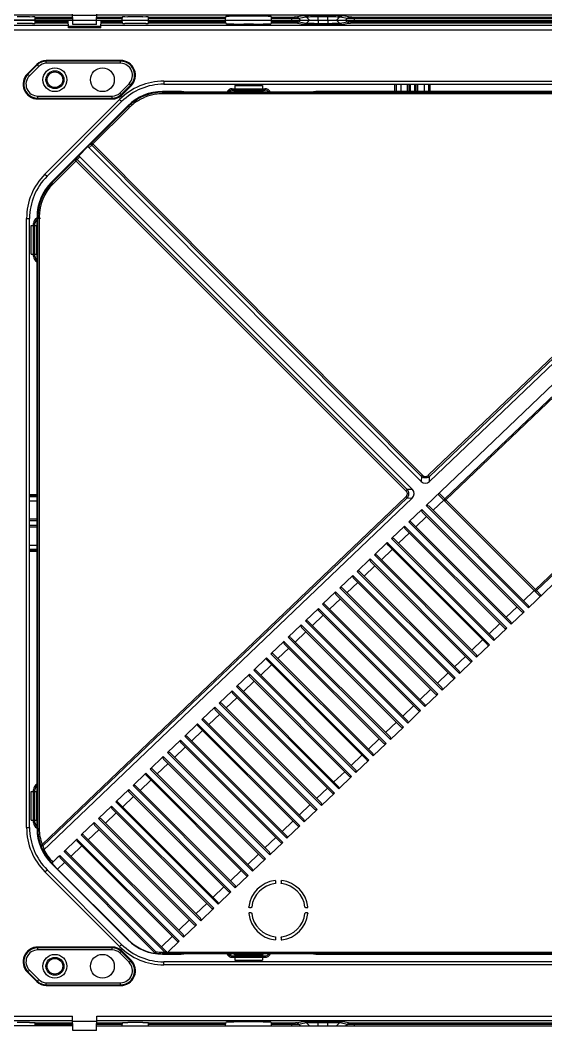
# Model space of a CAD drawing. Header units: millimetres. Extents: x 7531 to 19147, y 2539 to 6525.
# Drawn here: x 15641.8 to 15818.2, y 4763 to 5100.5 of the extents above; entities that cross this region are included whole.
import ezdxf

# ---------------------------------------------------------------- set-up
doc = ezdxf.new("R2010")
doc.units = ezdxf.units.MM
doc.layers.add('02___PRT_ALL_AXES', color=7, linetype='Continuous')

# ---------------------------------------------------------------- blocks, each defined once
blk = doc.blocks.new('DASFASFASEFWE')
at = {"color": 7, "linetype": 'Continuous'}
for p, q in [((-76.28, 3535.07), (-76.28, 3533.19)), ((-76.28, 3535.07), (-67.01, 3535.07)), ((-67.01, 3535.07), (-67.01, 3533.19)), ((-100.52, 3533.07), (-100.52, 3532.31)), ((-95.06, 3533.07), (-100.52, 3533.07)), ((-100.52, 3532.81), (122.71, 3532.81)), ((122.71, 3532.31), (-100.52, 3532.31)), ((-94.21, 3533.01), (-94.26, 3533.03)), ((-93.41, 3532.97), (-77.56, 3532.97)), ((-76.28, 3533.19), (-76.57, 3533.02)), ((-76.28, 3533.19), (-67.01, 3533.19)), ((-67.01, 3533.19), (-66.73, 3533.02)), ((-65.73, 3532.97), (-49.88, 3532.97)), ((-49.06, 3533.01), (-49.06, 3533.03)), ((164.94, 3533.07), (-48.24, 3533.07)), ((122.71, 3532.31), (-11.33, 3404.27)), ((125.91, 3532.88), (-10.95, 3402.14)), ((123.3, 3532.11), (-10.95, 3403.87)), ((-112.19, 3528.24), (-137.81, 3502.61)), ((-124.25, 3515.81), (-112, 3528.05)), ((-123.9, 3515.45), (-111.65, 3527.7)), ((-111.65, 3527.7), (-112.19, 3528.24)), ((129.9, 3529.77), (-12.06, 3394.16)), ((-5.74, 3396.34), (131.83, 3527.76)), ((-5.43, 3396.02), (132.13, 3527.43)), ((-128.66, 3511.47), (-125.56, 3514.57)), ((-124.46, 3515.6), (-125.56, 3514.57)), ((-13.71, 3402.18), (-125.56, 3514.57)), ((-125.2, 3514.21), (-124.29, 3515.06)), ((-13.66, 3403.9), (-124.29, 3515.06)), ((-13.27, 3404.29), (-124.25, 3515.81)), ((-137.63, 3502.43), (-129.9, 3510.16)), ((-129.9, 3510.16), (-18.82, 3399.08)), ((-128.66, 3511.47), (-129.7, 3510.36)), ((-128.3, 3511.11), (-129.16, 3510.2)), ((-129.16, 3510.2), (-18.43, 3399.47)), ((-128.66, 3511.47), (-16.66, 3399.47)), ((-137.28, 3502.07), (-129.54, 3509.8)), ((-137.81, 3502.61), (-137.28, 3502.07)), ((-142.65, 3488.32), (-142.65, 3490.95)), ((-141.88, 3490.95), (-142.65, 3490.95)), ((-142.38, 3285.7), (-142.38, 3490.95)), ((-141.88, 3490.95), (-141.88, 3285.7)), ((-144.65, 3478.52), (-144.65, 3488.13)), ((-144.65, 3488.13), (-142.76, 3488.13)), ((-142.76, 3488.13), (-142.65, 3488.32)), ((-142.76, 3478.52), (-142.76, 3488.13)), ((-144.65, 3478.52), (-142.76, 3478.52)), ((-142.65, 3478.32), (-142.76, 3478.52)), ((-142.65, 3298.32), (-142.65, 3478.32)), ((127.98, 3464.68), (24.63, 3365.95)), ((128.34, 3464.31), (24.99, 3365.59)), ((22.26, 3359.84), (129.9, 3462.67)), ((-13.66, 3403.9), (-13.71, 3402.18)), ((-13.66, 3403.9), (-13.27, 3404.29)), ((-11.33, 3404.27), (-10.95, 3403.87)), ((-10.95, 3402.14), (-10.95, 3403.87)), ((-18.82, 3399.08), (-18.43, 3399.47)), ((-16.66, 3399.47), (-18.43, 3399.47)), ((-18.84, 3397.09), (-140.97, 3280.42)), ((-18.46, 3396.69), (-140.68, 3279.94)), ((-16.69, 3396.65), (-140.65, 3278.24)), ((-18.46, 3396.69), (-18.84, 3397.09)), ((-18.46, 3396.69), (-16.69, 3396.65)), ((-9.72, 3392.53), (-6.1, 3395.98)), ((-7.75, 3397.63), (25.93, 3363.96)), ((-5.74, 3396.34), (-7.72, 3398.31)), ((-5.43, 3396.02), (-5.79, 3395.67)), ((-5.43, 3396.02), (-5.74, 3396.34)), ((24.63, 3365.95), (-5.43, 3396.02)), ((-13.51, 3392.78), (-17.85, 3388.64)), ((20.81, 3358.46), (-13.51, 3392.78)), ((19.95, 3358.61), (-13.37, 3391.94)), ((-12.06, 3394.16), (22.26, 3359.84)), ((-11.2, 3394.01), (22.12, 3360.69)), ((-17.85, 3388.64), (16.47, 3354.32)), ((-15.5, 3387), (-11.89, 3390.46)), ((-19.29, 3387.25), (-23.63, 3383.11)), ((15.02, 3352.94), (-19.29, 3387.25)), ((14.17, 3353.09), (-19.16, 3386.41)), ((-16.99, 3388.49), (16.34, 3355.16)), ((-23.63, 3383.11), (10.68, 3348.79)), ((-22.78, 3382.96), (10.55, 3349.63)), ((-21.29, 3381.47), (-17.67, 3384.93)), ((-25.08, 3381.73), (-29.42, 3377.58)), ((-27.08, 3375.95), (-23.46, 3379.4)), ((9.24, 3347.41), (-25.08, 3381.73)), ((8.38, 3347.56), (-24.95, 3380.89)), ((-30.87, 3376.2), (-35.21, 3372.05)), ((3.45, 3341.88), (-30.87, 3376.2)), ((2.6, 3342.03), (-30.73, 3375.36)), ((-29.42, 3377.58), (4.9, 3343.26)), ((-28.56, 3377.43), (4.76, 3344.1)), ((-35.21, 3372.05), (-0.89, 3337.74)), ((-34.35, 3371.9), (-1.02, 3338.58)), ((-32.86, 3370.42), (-29.25, 3373.87)), ((-36.65, 3370.67), (-40.99, 3366.53)), ((-38.65, 3364.89), (-35.03, 3368.35)), ((-2.33, 3336.35), (-36.65, 3370.67)), ((-3.19, 3336.5), (-36.52, 3369.83)), ((-42.44, 3365.14), (-46.78, 3361)), ((-8.12, 3330.83), (-42.44, 3365.14)), ((-40.99, 3366.53), (-6.67, 3332.21)), ((-40.14, 3366.38), (-6.81, 3333.05)), ((24.25, 3365.63), (20.64, 3362.17)), ((24.28, 3365.6), (24.63, 3365.95)), ((24.99, 3365.59), (24.63, 3365.95)), ((26.59, 3363.99), (24.99, 3365.59)), ((-44.44, 3359.36), (-40.82, 3362.82)), ((-8.98, 3330.98), (-42.31, 3364.3)), ((-48.22, 3359.62), (-52.56, 3355.47)), ((-13.91, 3325.3), (-48.22, 3359.62)), ((-14.76, 3325.45), (-48.09, 3358.78)), ((-46.78, 3361), (-12.46, 3326.68)), ((-45.92, 3360.85), (-12.59, 3327.52)), ((18.47, 3360.1), (14.85, 3356.64)), ((16.47, 3354.32), (20.81, 3358.46)), ((-52.56, 3355.47), (-18.25, 3321.15)), ((-51.71, 3355.32), (-18.38, 3321.99)), ((-50.22, 3353.84), (-46.61, 3357.29)), ((-54.01, 3354.09), (-58.35, 3349.94)), ((-56.01, 3348.31), (-52.39, 3351.76)), ((-19.69, 3319.77), (-54.01, 3354.09)), ((-20.55, 3319.92), (-53.88, 3353.25)), ((12.68, 3354.57), (9.07, 3351.12)), ((10.68, 3348.79), (15.02, 3352.94)), ((-59.8, 3348.56), (-64.14, 3344.42)), ((-25.48, 3314.24), (-59.8, 3348.56)), ((-58.35, 3349.94), (-24.03, 3315.63)), ((-57.49, 3349.79), (-24.17, 3316.47)), ((6.9, 3349.04), (3.28, 3345.59)), ((-61.79, 3342.78), (-58.18, 3346.24)), ((-26.34, 3314.39), (-59.66, 3347.72)), ((4.9, 3343.26), (9.24, 3347.41)), ((-65.58, 3343.03), (-69.92, 3338.89)), ((-31.27, 3308.72), (-65.58, 3343.03)), ((-32.12, 3308.87), (-65.45, 3342.19)), ((-64.14, 3344.42), (-29.82, 3310.1)), ((-63.28, 3344.27), (-29.95, 3310.94)), ((1.11, 3343.52), (-2.51, 3340.06)), ((-0.89, 3337.74), (3.45, 3341.88)), ((-69.92, 3338.89), (-35.61, 3304.57)), ((-69.07, 3338.74), (-35.74, 3305.41)), ((-67.58, 3337.25), (-63.96, 3340.71)), ((-4.68, 3337.99), (-8.29, 3334.53)), ((-71.37, 3337.51), (-75.71, 3333.36)), ((-73.37, 3331.73), (-69.75, 3335.18)), ((-37.05, 3303.19), (-71.37, 3337.51)), ((-37.91, 3303.34), (-71.24, 3336.67)), ((-6.67, 3332.21), (-2.33, 3336.35)), ((-77.16, 3331.98), (-81.5, 3327.83)), ((-42.84, 3297.66), (-77.16, 3331.98)), ((-43.69, 3297.81), (-77.02, 3331.14)), ((-75.71, 3333.36), (-41.39, 3299.04)), ((-74.85, 3333.21), (-41.53, 3299.88)), ((-10.46, 3332.46), (-14.08, 3329.01)), ((-81.5, 3327.83), (-47.18, 3293.52)), ((-79.15, 3326.2), (-75.54, 3329.65)), ((-12.46, 3326.68), (-8.12, 3330.83)), ((-82.94, 3326.45), (-87.28, 3322.31)), ((-48.62, 3292.13), (-82.94, 3326.45)), ((-49.48, 3292.28), (-82.81, 3325.61)), ((-80.64, 3327.68), (-47.31, 3294.36)), ((-16.25, 3326.93), (-19.87, 3323.48)), ((-18.25, 3321.15), (-13.91, 3325.3)), ((-87.28, 3322.31), (-52.96, 3287.99)), ((-86.43, 3322.16), (-53.1, 3288.83)), ((-84.94, 3320.67), (-81.32, 3324.13)), ((-22.04, 3321.41), (-25.65, 3317.95)), ((-88.73, 3320.92), (-93.07, 3316.78)), ((-90.73, 3315.14), (-87.11, 3318.6)), ((-54.41, 3286.61), (-88.73, 3320.92)), ((-55.27, 3286.76), (-88.59, 3320.08)), ((-24.03, 3315.63), (-19.69, 3319.77)), ((-94.51, 3315.4), (-98.85, 3311.25)), ((-60.2, 3281.08), (-94.51, 3315.4)), ((-61.05, 3281.23), (-94.38, 3314.56)), ((-93.07, 3316.78), (-58.75, 3282.46)), ((-92.21, 3316.63), (-58.88, 3283.3)), ((-27.82, 3315.88), (-31.44, 3312.42)), ((-98.85, 3311.25), (-64.54, 3276.93)), ((-98, 3311.1), (-64.67, 3277.77)), ((-96.51, 3309.62), (-92.9, 3313.07)), ((-29.82, 3310.1), (-25.48, 3314.24)), ((-100.3, 3309.87), (-104.64, 3305.72)), ((-102.3, 3304.09), (-98.68, 3307.54)), ((-65.98, 3275.55), (-100.3, 3309.87)), ((-66.84, 3275.7), (-100.17, 3309.03)), ((-33.61, 3310.35), (-37.22, 3306.9)), ((-35.61, 3304.57), (-31.27, 3308.72)), ((-106.09, 3304.34), (-110.43, 3300.2)), ((-71.77, 3270.02), (-106.09, 3304.34)), ((-104.64, 3305.72), (-70.32, 3271.41)), ((-103.78, 3305.57), (-70.46, 3272.25)), ((-39.39, 3304.82), (-43.01, 3301.37)), ((-108.08, 3298.56), (-104.47, 3302.02)), ((-72.63, 3270.17), (-105.95, 3303.5)), ((-41.39, 3299.04), (-37.05, 3303.19)), ((-144.65, 3288.52), (-144.65, 3298.13)), ((-144.65, 3298.13), (-142.76, 3298.13)), ((-142.76, 3298.13), (-142.65, 3298.32)), ((-142.76, 3288.52), (-142.76, 3298.13)), ((-111.87, 3298.81), (-116.21, 3294.67)), ((-77.56, 3264.5), (-111.87, 3298.81)), ((-78.41, 3264.65), (-111.74, 3297.97)), ((-110.43, 3300.2), (-76.11, 3265.88)), ((-109.57, 3300.05), (-76.24, 3266.72)), ((-45.18, 3299.3), (-48.8, 3295.84)), ((-47.18, 3293.52), (-42.84, 3297.66)), ((-116.21, 3294.67), (-81.9, 3260.35)), ((-115.36, 3294.52), (-82.03, 3261.19)), ((-113.87, 3293.03), (-110.25, 3296.49)), ((-117.66, 3293.29), (-122, 3289.14)), ((-119.66, 3287.51), (-116.04, 3290.96)), ((-83.34, 3258.97), (-117.66, 3293.29)), ((-84.2, 3259.12), (-117.53, 3292.45)), ((-50.97, 3293.77), (-54.58, 3290.31)), ((-52.96, 3287.99), (-48.62, 3292.13)), ((-144.65, 3288.52), (-142.76, 3288.52)), ((-142.65, 3288.32), (-142.76, 3288.52)), ((-142.65, 3285.7), (-142.65, 3288.32)), ((-123.45, 3287.76), (-127.79, 3283.61)), ((-89.13, 3253.44), (-123.45, 3287.76)), ((-122, 3289.14), (-87.68, 3254.82)), ((-121.14, 3288.99), (-87.81, 3255.66)), ((-56.75, 3288.24), (-60.37, 3284.79)), ((-142.65, 3285.7), (-141.88, 3285.7)), ((-125.44, 3281.98), (-121.83, 3285.43)), ((-89.98, 3253.59), (-123.31, 3286.92)), ((-58.75, 3282.46), (-54.41, 3286.61)), ((-129.23, 3282.23), (-133.57, 3278.09)), ((-94.91, 3247.91), (-129.23, 3282.23)), ((-95.77, 3248.06), (-129.1, 3281.39)), ((-127.79, 3283.61), (-93.47, 3249.3)), ((-126.93, 3283.46), (-93.6, 3250.14)), ((-62.54, 3282.71), (-66.16, 3279.26)), ((-64.54, 3276.93), (-60.2, 3281.08)), ((-141.44, 3280.26), (-140.97, 3280.42)), ((-133.57, 3278.09), (-99.74, 3244.26)), ((-132.71, 3277.94), (-99.39, 3244.61)), ((-131.23, 3276.45), (-127.61, 3279.91)), ((-68.33, 3277.19), (-71.94, 3273.73)), ((-137.29, 3274.56), (-137.81, 3274.03)), ((-137.81, 3274.03), (-112.19, 3248.41)), ((-137.21, 3273.69), (-137.68, 3274.16)), ((-135.76, 3272.12), (-133.4, 3274.38)), ((-135.02, 3276.7), (-135.37, 3276.37)), ((-102.73, 3244.41), (-135.02, 3276.7)), ((-134.88, 3275.86), (-102.99, 3243.97)), ((-70.32, 3271.41), (-65.98, 3275.55)), ((-137.21, 3273.69), (-135.76, 3272.12)), ((-112.11, 3248.48), (-135.76, 3272.12)), ((-74.11, 3271.66), (-77.73, 3268.2)), ((-76.11, 3265.88), (-71.77, 3270.02)), ((-62.55, 3267.46), (-62.55, 3268.06)), ((-60.75, 3268.06), (-60.75, 3267.46)), ((-79.9, 3266.13), (-83.51, 3262.68)), ((-81.9, 3260.35), (-77.56, 3264.5)), ((-85.68, 3260.6), (-89.3, 3257.15)), ((-87.68, 3254.82), (-83.34, 3258.97)), ((-71.39, 3259.22), (-70.78, 3259.22)), ((-70.78, 3257.42), (-71.39, 3257.42)), ((-52.51, 3259.22), (-51.91, 3259.22)), ((-51.91, 3257.42), (-52.51, 3257.42)), ((-91.47, 3255.08), (-95.09, 3251.62)), ((-93.47, 3249.3), (-89.13, 3253.44)), ((-112.19, 3248.41), (-112.11, 3248.48)), ((-97.26, 3249.55), (-100.87, 3246.09)), ((-98.74, 3244.26), (-94.91, 3247.91)), ((-62.55, 3248.58), (-62.55, 3249.19)), ((-60.75, 3249.19), (-60.75, 3248.58)), ((-103.08, 3244.06), (-102.73, 3244.41)), ((-102.79, 3243.95), (-102.8, 3243.92)), ((-102.76, 3244.44), (-102.79, 3243.95)), ((-102.73, 3243.85), (-102.7, 3243.82)), ((-100.52, 3244.26), (-100.52, 3243.57)), ((-100.52, 3244.26), (-99.74, 3244.26)), ((367.23, 3243.76), (-100.52, 3243.76)), ((-100.52, 3243.57), (-95.06, 3243.57)), ((-99.74, 3244.26), (-99.39, 3244.61)), ((-99.74, 3243.82), (-99.74, 3244.26)), ((-98.74, 3244.26), (365.45, 3244.26)), ((-94.23, 3243.64), (-94.23, 3243.61)), ((-77.56, 3243.68), (-93.41, 3243.68)), ((-76.57, 3243.63), (-76.28, 3243.46)), ((-76.28, 3243.46), (-76.28, 3241.57)), ((-76.28, 3243.46), (-67.01, 3243.46)), ((-66.73, 3243.63), (-67.01, 3243.46)), ((-67.01, 3243.46), (-67.01, 3241.57)), ((-49.88, 3243.68), (-65.73, 3243.68)), ((-49.08, 3243.64), (-49.04, 3243.61)), ((-48.24, 3243.57), (164.94, 3243.57)), ((-76.28, 3241.57), (-67.01, 3241.57))]:
    blk.add_line(p, q, dxfattribs=at)
for centre, radius, start, end in [((-100.52, 3516.57), 16.5, 90, 135), ((-100.52, 3516.57), 16.24, 90, 135), ((-100.5, 3516.58), 15.73, 98.7741, 112.058), ((-100.54, 3516.61), 15.7, 89.9391, 98.6629), ((-99.71, 3515.67), 16.95, 131.5688, 134.7692), ((-100.53, 3516.61), 15.7, 122.8137, 131.6157), ((-145.84, 3537.4), 31.04, 313.9644, 314.9885), ((-151.48, 3531.78), 31.05, 314.9427, 315.9664), ((-126.15, 3490.95), 16.5, 135, 180), ((-126.15, 3490.95), 16.24, 135, 180), ((-126.15, 3490.95), 15.74, 135, 180), ((-12.31, 3403.61), 2, 225.6781, 312.8736), ((-18.1, 3398.08), 2, 314.5414, 44.1483), ((-126.15, 3285.7), 16.5, 180, 225), ((-126.15, 3285.7), 16.24, 180, 199.5919), ((-126.15, 3285.7), 15.74, 180, 199.5919), ((-125.75, 3285.31), 16.48, 198.9385, 205.3716), ((-218.21, 3233.82), 90.2, 30.747, 31.1083), ((-125.54, 3285.11), 16, 198.8856, 203.72), ((-126.15, 3285.7), 16.32, 207.2303, 225), ((-126.15, 3285.7), 15.82, 206.6951, 225.0355), ((-61.65, 3258.32), 10, 96.4293, 173.5706), ((-61.65, 3258.32), 9, 96.8551, 173.1449), ((-61.65, 3258.32), 9, 6.8551, 83.1449), ((-61.65, 3258.32), 10, 6.4293, 83.5706), ((-61.65, 3258.32), 10, 186.4293, 263.5706), ((-61.65, 3258.32), 9, 186.8551, 263.1449), ((-61.65, 3258.32), 9, 276.8551, 353.1449), ((-61.65, 3258.32), 10, 276.4293, 353.5706), ((-100.52, 3260.07), 16.5, 225, 270), ((-100.52, 3260.07), 16.4, 225, 262.364), ((-102.73, 3244.41), 0.497, 225.004, 262.2069), ((-102.63, 3244.32), 0.503, 224.9881, 262.3479), ((-100.52, 3260.07), 16.32, 261.9828, 270), ((-100.52, 3260.07), 15.82, 261.9828, 270), ((-99.89, 3244.41), 0.611, 314.9932, 323.2755)]:
    blk.add_arc(centre, radius, start, end, dxfattribs=at)
for centre, major_axis, ratio, start_param, end_param in [((-77.56, 3533.02), (1, 0), 0.052408, -1.570796, -0.087266), ((-65.73, 3533.02), (1, 0), 0.052408, -3.054326, -1.570796), ((-13.01, 3392.29), (0.507, -0.483), 0.713711, 3.108294, 4.679091), ((-11.57, 3393.67), (0.507, -0.483), 0.713711, 1.537498, 3.108294), ((-17.35, 3388.14), (0.507, -0.483), 0.713711, 1.537498, 3.108294), ((-18.8, 3386.76), (0.507, -0.483), 0.713711, 3.108294, 4.679091), ((-23.14, 3382.61), (0.507, -0.483), 0.713711, 1.537498, 3.108294), ((-24.58, 3381.23), (0.507, -0.483), 0.713711, 3.108294, 4.679091), ((-30.37, 3375.7), (0.507, -0.483), 0.713711, 3.108294, 4.679091), ((-28.92, 3377.09), (0.507, -0.483), 0.713711, 1.537498, 3.108294), ((-34.71, 3371.56), (0.507, -0.483), 0.713711, 1.537498, 3.108294), ((-36.16, 3370.18), (0.507, -0.483), 0.713711, 3.108294, 4.679091), ((-41.94, 3364.65), (0.507, -0.483), 0.713711, 3.108294, 4.679091), ((-40.5, 3366.03), (0.507, -0.483), 0.713711, 1.537498, 3.108294), ((26.28, 3364.3), (0.374, 0.332), 0.886846, -3.089865, -1.530834), ((-47.73, 3359.12), (0.507, -0.483), 0.713711, 3.108294, 4.679091), ((-46.28, 3360.5), (0.507, -0.483), 0.713711, 1.537498, 3.108294), ((20.32, 3358.96), (0.507, -0.483), 0.713711, -1.604095, -0.033298), ((21.76, 3360.34), (0.507, -0.483), 0.713711, -0.033298, 1.537498), ((-52.07, 3354.98), (0.507, -0.483), 0.713711, 1.537498, 3.108294), ((15.98, 3354.81), (0.507, -0.483), 0.713711, -0.033298, 1.537498), ((-53.52, 3353.59), (0.507, -0.483), 0.713711, 3.108294, 4.679091), ((14.53, 3353.43), (0.507, -0.483), 0.713711, -1.604095, -0.033298), ((-59.3, 3348.07), (0.507, -0.483), 0.713711, 3.108294, 4.679091), ((-57.86, 3349.45), (0.507, -0.483), 0.713711, 1.537498, 3.108294), ((10.19, 3349.29), (0.507, -0.483), 0.713711, -0.033298, 1.537498), ((8.74, 3347.9), (0.507, -0.483), 0.713711, -1.604095, -0.033298), ((-65.09, 3342.54), (0.507, -0.483), 0.713711, 3.108294, 4.679091), ((-63.64, 3343.92), (0.507, -0.483), 0.713711, 1.537498, 3.108294), ((2.96, 3342.38), (0.507, -0.483), 0.713711, -1.604095, -0.033298), ((4.4, 3343.76), (0.507, -0.483), 0.713711, -0.033298, 1.537498), ((-69.43, 3338.39), (0.507, -0.483), 0.713711, 1.537498, 3.108294), ((-1.38, 3338.23), (0.507, -0.483), 0.713711, -0.033298, 1.537498), ((-70.87, 3337.01), (0.507, -0.483), 0.713711, 3.108294, 4.679091), ((-2.83, 3336.85), (0.507, -0.483), 0.713711, -1.604095, -0.033298), ((-76.66, 3331.48), (0.507, -0.483), 0.713711, 3.108294, 4.679091), ((-75.21, 3332.87), (0.507, -0.483), 0.713711, 1.537498, 3.108294), ((-7.17, 3332.7), (0.507, -0.483), 0.713711, -0.033298, 1.537498), ((-81, 3327.34), (0.507, -0.483), 0.713711, 1.537498, 3.108294), ((-8.62, 3331.32), (0.507, -0.483), 0.713711, -1.604095, -0.033298), ((-82.45, 3325.96), (0.507, -0.483), 0.713711, 3.108294, 4.679091), ((-14.4, 3325.79), (0.507, -0.483), 0.713711, -1.604095, -0.033298), ((-12.96, 3327.18), (0.507, -0.483), 0.713711, -0.033298, 1.537498), ((-86.79, 3321.81), (0.507, -0.483), 0.713711, 1.537498, 3.108294), ((-18.74, 3321.65), (0.507, -0.483), 0.713711, -0.033298, 1.537498), ((-88.23, 3320.43), (0.507, -0.483), 0.713711, 3.108294, 4.679091), ((-20.19, 3320.27), (0.507, -0.483), 0.713711, -1.604095, -0.033298), ((-94.02, 3314.9), (0.507, -0.483), 0.713711, 3.108294, 4.679091), ((-92.57, 3316.28), (0.507, -0.483), 0.713711, 1.537498, 3.108294), ((-25.97, 3314.74), (0.507, -0.483), 0.713711, -1.604095, -0.033298), ((-24.53, 3316.12), (0.507, -0.483), 0.713711, -0.033298, 1.537498), ((-98.36, 3310.76), (0.507, -0.483), 0.713711, 1.537498, 3.108294), ((-30.31, 3310.59), (0.507, -0.483), 0.713711, -0.033298, 1.537498), ((-99.81, 3309.37), (0.507, -0.483), 0.713711, 3.108294, 4.679091), ((-31.76, 3309.21), (0.507, -0.483), 0.713711, -1.604095, -0.033298), ((-105.59, 3303.85), (0.507, -0.483), 0.713711, 3.108294, 4.679091), ((-104.15, 3305.23), (0.507, -0.483), 0.713711, 1.537498, 3.108294), ((-36.1, 3305.07), (0.507, -0.483), 0.713711, -0.033298, 1.537498), ((-37.55, 3303.68), (0.507, -0.483), 0.713711, -1.604095, -0.033298), ((-111.38, 3298.32), (0.507, -0.483), 0.713711, 3.108294, 4.679091), ((-109.93, 3299.7), (0.507, -0.483), 0.713711, 1.537498, 3.108294), ((-43.33, 3298.16), (0.507, -0.483), 0.713711, -1.604095, -0.033298), ((-41.89, 3299.54), (0.507, -0.483), 0.713711, -0.033298, 1.537498), ((-115.72, 3294.17), (0.507, -0.483), 0.713711, 1.537498, 3.108294), ((-47.67, 3294.01), (0.507, -0.483), 0.713711, -0.033298, 1.537498), ((-117.16, 3292.79), (0.507, -0.483), 0.713711, 3.108294, 4.679091), ((-49.12, 3292.63), (0.507, -0.483), 0.713711, -1.604095, -0.033298), ((-122.95, 3287.26), (0.507, -0.483), 0.713711, 3.108294, 4.679091), ((-121.5, 3288.65), (0.507, -0.483), 0.713711, 1.537498, 3.108294), ((-53.46, 3288.48), (0.507, -0.483), 0.713711, -0.033298, 1.537498), ((-54.91, 3287.1), (0.507, -0.483), 0.713711, -1.604095, -0.033298), ((-128.74, 3281.74), (0.507, -0.483), 0.713711, 3.108294, 4.679091), ((-127.29, 3283.12), (0.507, -0.483), 0.713711, 1.537498, 3.108294), ((-60.69, 3281.57), (0.507, -0.483), 0.713711, -1.604095, -0.033298), ((-59.25, 3282.96), (0.507, -0.483), 0.713711, -0.033298, 1.537498), ((-65.03, 3277.43), (0.507, -0.483), 0.713711, -0.033298, 1.537498), ((-134.52, 3276.21), (0.507, -0.483), 0.713711, 3.108294, 4.679091), ((-66.48, 3276.05), (0.507, -0.483), 0.713711, -1.604095, -0.033298), ((-70.82, 3271.9), (0.507, -0.483), 0.713711, -0.033298, 1.537498), ((-72.26, 3270.52), (0.507, -0.483), 0.713711, -1.604095, -0.033298), ((-62.75, 3268.06), (0.087, 0.185), 0.979445, -1.124487, 0.541705), ((-78.05, 3264.99), (0.507, -0.483), 0.713711, -1.604095, -0.033298), ((-76.6, 3266.37), (0.507, -0.483), 0.713711, -0.033298, 1.537498), ((-82.39, 3260.85), (0.507, -0.483), 0.713711, -0.033298, 1.537498), ((-83.84, 3259.46), (0.507, -0.483), 0.713711, -1.604095, -0.033298), ((-71.38, 3257.22), (0.185, -0.087), 0.979445, 2.017106, 3.683302), ((-51.91, 3259.42), (0.185, -0.087), 0.979445, -1.124486, 0.54171), ((-89.62, 3253.94), (0.507, -0.483), 0.713711, -1.604095, -0.033298), ((-88.18, 3255.32), (0.507, -0.483), 0.713711, -0.033298, 1.537498), ((-93.96, 3249.79), (0.507, -0.483), 0.713711, -0.033298, 1.537498), ((-95.41, 3248.41), (0.507, -0.483), 0.713711, -1.604095, -0.033298), ((-60.55, 3248.59), (0.087, 0.185), 0.979445, -4.26608, -2.599888), ((-99.76, 3244.26), (1.14, 0.27), 0.371892, -1.646614, -0.564019), ((-77.56, 3243.63), (1, 0), 0.052408, 0.087266, 1.570796), ((-65.73, 3243.63), (1, 0), 0.052408, 1.570796, 3.054326)]:
    blk.add_ellipse(centre, major_axis=major_axis, ratio=ratio, start_param=start_param, end_param=end_param, dxfattribs=at)
for points, knots in [([(-109.04, 3529.81), (-108.83, 3529.94), (-108.3, 3530.26), (-107.43, 3530.72), (-106.75, 3531.02), (-106.41, 3531.16)], [0, 0, 0, 0, 0.250016, 0.625009, 1, 1, 1, 1]), ([(-94.26, 3533.03), (-94.26, 3533.04), (-94.27, 3533.04), (-94.29, 3533.04), (-94.31, 3533.05), (-94.35, 3533.05), (-94.42, 3533.06), (-94.52, 3533.06), (-94.64, 3533.07), (-94.77, 3533.07), (-94.91, 3533.07), (-95.01, 3533.07), (-95.06, 3533.07)], [0, 0, 0, 0, 0.013233, 0.034581, 0.063978, 0.101221, 0.198262, 0.32283, 0.470646, 0.637144, 0.816056, 1, 1, 1, 1]), ([(-93.41, 3532.97), (-93.46, 3532.97), (-93.56, 3532.97), (-93.7, 3532.97), (-93.83, 3532.97), (-93.95, 3532.98), (-94.05, 3532.98), (-94.12, 3532.99), (-94.16, 3532.99), (-94.18, 3533), (-94.2, 3533), (-94.21, 3533), (-94.21, 3533.01)], [0, 0, 0, 0, 0.183944, 0.362856, 0.529354, 0.67717, 0.801738, 0.898779, 0.936022, 0.965419, 0.986767, 1, 1, 1, 1]), ([(-49.08, 3533.01), (-49.09, 3533), (-49.1, 3533), (-49.11, 3533), (-49.14, 3532.99), (-49.18, 3532.99), (-49.25, 3532.98), (-49.35, 3532.98), (-49.46, 3532.97), (-49.59, 3532.97), (-49.73, 3532.97), (-49.83, 3532.97), (-49.88, 3532.97)], [0, 0, 0, 0, 0.013233, 0.034581, 0.063978, 0.101221, 0.198262, 0.32283, 0.470646, 0.637144, 0.816056, 1, 1, 1, 1]), ([(-48.24, 3533.07), (-48.29, 3533.07), (-48.38, 3533.07), (-48.53, 3533.07), (-48.66, 3533.07), (-48.77, 3533.06), (-48.87, 3533.06), (-48.94, 3533.05), (-48.98, 3533.05), (-49.01, 3533.04), (-49.02, 3533.04), (-49.03, 3533.04), (-49.04, 3533.03)], [0, 0, 0, 0, 0.183944, 0.362856, 0.529354, 0.67717, 0.801738, 0.898779, 0.936022, 0.965419, 0.986767, 1, 1, 1, 1]), ([(-124.45, 3515.61), (-124.46, 3515.6), (-124.48, 3515.57), (-124.49, 3515.51), (-124.49, 3515.44), (-124.47, 3515.34), (-124.41, 3515.21), (-124.33, 3515.11), (-124.29, 3515.06)], [0, 0, 0, 0, 0.088133, 0.185141, 0.294006, 0.415867, 0.694274, 1, 1, 1, 1]), ([(-124.25, 3515.81), (-124.27, 3515.79), (-124.34, 3515.72), (-124.41, 3515.65), (-124.46, 3515.6)], [0, 0, 0, 0, 0.266382, 1, 1, 1, 1]), ([(-129.7, 3510.36), (-129.72, 3510.34), (-129.78, 3510.27), (-129.85, 3510.21), (-129.9, 3510.16)], [0, 0, 0, 0, 0.230584, 1, 1, 1, 1]), ([(-129.7, 3510.36), (-129.68, 3510.38), (-129.62, 3510.4), (-129.53, 3510.4), (-129.46, 3510.39), (-129.38, 3510.35), (-129.27, 3510.3), (-129.2, 3510.24), (-129.16, 3510.2)], [0, 0, 0, 0, 0.178318, 0.288924, 0.414114, 0.553562, 0.702575, 1, 1, 1, 1]), ([(-10.95, 3403.87), (-11.04, 3403.8), (-11.25, 3403.66), (-11.59, 3403.51), (-11.94, 3403.41), (-12.31, 3403.39), (-12.68, 3403.42), (-13.03, 3403.53), (-13.37, 3403.69), (-13.57, 3403.83), (-13.66, 3403.9)], [0, 0, 0, 0, 0.124642, 0.249822, 0.374754, 0.499929, 0.625324, 0.750512, 0.875528, 1, 1, 1, 1]), ([(-13.27, 3404.29), (-13.21, 3404.23), (-13.07, 3404.11), (-12.76, 3403.9), (-12.4, 3403.8), (-12.03, 3403.85), (-11.68, 3403.97), (-11.46, 3404.14), (-11.33, 3404.27)], [0, 0, 0, 0, 0.125159, 0.250372, 0.499699, 0.624886, 0.750502, 1, 1, 1, 1]), ([(-18.84, 3397.09), (-18.7, 3397.22), (-18.46, 3397.52), (-18.32, 3397.99), (-18.37, 3398.36), (-18.5, 3398.72), (-18.68, 3398.94), (-18.82, 3399.08)], [0, 0, 0, 0, 0.24974, 0.49918, 0.62445, 0.750299, 1, 1, 1, 1]), ([(-18.43, 3399.47), (-18.27, 3399.27), (-18.08, 3398.94), (-17.94, 3398.45), (-17.91, 3398.08), (-17.95, 3397.7), (-18.1, 3397.22), (-18.3, 3396.89), (-18.46, 3396.69)], [0, 0, 0, 0, 0.249436, 0.374674, 0.499993, 0.625311, 0.75055, 1, 1, 1, 1]), ([(-7.75, 3397.63), (-7.79, 3397.67), (-7.86, 3397.78), (-7.89, 3397.93), (-7.87, 3398.05), (-7.84, 3398.15), (-7.79, 3398.23), (-7.74, 3398.29), (-7.72, 3398.31)], [0, 0, 0, 0, 0.226538, 0.465476, 0.592176, 0.724406, 0.861597, 1, 1, 1, 1]), ([(-5.94, 3395.82), (-5.97, 3395.85), (-5.98, 3395.92), (-5.97, 3395.99), (-5.95, 3396.06), (-5.92, 3396.1), (-5.91, 3396.13)], [0, 0, 0, 0, 0.382574, 0.514482, 0.661748, 1, 1, 1, 1]), ([(-5.91, 3396.13), (-5.88, 3396.17), (-5.83, 3396.24), (-5.78, 3396.31), (-5.74, 3396.34)], [0, 0, 0, 0, 0.502985, 1, 1, 1, 1]), ([(24.46, 3365.42), (24.48, 3365.4), (24.52, 3365.38), (24.6, 3365.37), (24.7, 3365.39), (24.76, 3365.42), (24.79, 3365.44)], [0, 0, 0, 0, 0.193244, 0.417835, 0.686823, 1, 1, 1, 1]), ([(24.79, 3365.44), (24.83, 3365.46), (24.9, 3365.5), (24.96, 3365.56), (24.99, 3365.59)], [0, 0, 0, 0, 0.488777, 1, 1, 1, 1]), ([(-141.44, 3280.26), (-141.43, 3280.23), (-141.4, 3280.13), (-141.36, 3280.03), (-141.34, 3279.96)], [0, 0, 0, 0, 0.262407, 1, 1, 1, 1]), ([(-140.68, 3279.94), (-140.71, 3279.92), (-140.78, 3279.89), (-140.88, 3279.86), (-140.98, 3279.85), (-141.08, 3279.84), (-141.17, 3279.85), (-141.25, 3279.88), (-141.31, 3279.91), (-141.33, 3279.94), (-141.34, 3279.96)], [0, 0, 0, 0, 0.141319, 0.293935, 0.447302, 0.591507, 0.71956, 0.830254, 0.923391, 1, 1, 1, 1]), ([(-132.71, 3277.94), (-132.77, 3277.99), (-132.89, 3278.08), (-133.06, 3278.16), (-133.21, 3278.2), (-133.34, 3278.2), (-133.46, 3278.17), (-133.54, 3278.12), (-133.57, 3278.09)], [0, 0, 0, 0, 0.233473, 0.471785, 0.595317, 0.723583, 0.858548, 1, 1, 1, 1]), ([(-137.21, 3273.69), (-137.26, 3273.74), (-137.35, 3273.86), (-137.42, 3274.03), (-137.44, 3274.15), (-137.44, 3274.23), (-137.43, 3274.29), (-137.42, 3274.35), (-137.4, 3274.39), (-137.38, 3274.43), (-137.36, 3274.47), (-137.34, 3274.5), (-137.32, 3274.51)], [0, 0, 0, 0, 0.23314, 0.470919, 0.594052, 0.657744, 0.722888, 0.789022, 0.85743, 0.893057, 0.929346, 1, 1, 1, 1]), ([(-62.55, 3267.46), (-62.55, 3267.43), (-62.56, 3267.39), (-62.59, 3267.32), (-62.65, 3267.28), (-62.7, 3267.26), (-62.72, 3267.26)], [0, 0, 0, 0, 0.249679, 0.499925, 0.750498, 1, 1, 1, 1]), ([(-60.75, 3268.06), (-60.75, 3268.09), (-60.74, 3268.14), (-60.69, 3268.21), (-60.61, 3268.26), (-60.56, 3268.26), (-60.53, 3268.26)], [0, 0, 0, 0, 0.24976, 0.50009, 0.750249, 1, 1, 1, 1]), ([(-60.57, 3267.26), (-60.62, 3267.26), (-60.71, 3267.32), (-60.75, 3267.41), (-60.75, 3267.46)], [0, 0, 0, 0, 0.499756, 1, 1, 1, 1]), ([(-71.39, 3259.22), (-71.41, 3259.22), (-71.47, 3259.23), (-71.54, 3259.28), (-71.58, 3259.36), (-71.59, 3259.42), (-71.58, 3259.44)], [0, 0, 0, 0, 0.24976, 0.500091, 0.750249, 1, 1, 1, 1]), ([(-70.58, 3259.4), (-70.59, 3259.35), (-70.64, 3259.26), (-70.74, 3259.22), (-70.78, 3259.22)], [0, 0, 0, 0, 0.500005, 1, 1, 1, 1]), ([(-70.78, 3257.42), (-70.76, 3257.42), (-70.71, 3257.41), (-70.65, 3257.38), (-70.6, 3257.32), (-70.59, 3257.27), (-70.58, 3257.25)], [0, 0, 0, 0, 0.249679, 0.499925, 0.750498, 1, 1, 1, 1]), ([(-52.51, 3259.22), (-52.54, 3259.22), (-52.58, 3259.23), (-52.65, 3259.27), (-52.69, 3259.33), (-52.71, 3259.37), (-52.71, 3259.4)], [0, 0, 0, 0, 0.249679, 0.499925, 0.750498, 1, 1, 1, 1]), ([(-52.71, 3257.25), (-52.71, 3257.3), (-52.65, 3257.39), (-52.56, 3257.42), (-52.51, 3257.42)], [0, 0, 0, 0, 0.500005, 1, 1, 1, 1]), ([(-51.91, 3257.42), (-51.88, 3257.42), (-51.83, 3257.41), (-51.76, 3257.36), (-51.71, 3257.29), (-51.71, 3257.23), (-51.71, 3257.2)], [0, 0, 0, 0, 0.24976, 0.500091, 0.750249, 1, 1, 1, 1]), ([(-62.55, 3248.58), (-62.55, 3248.56), (-62.56, 3248.5), (-62.61, 3248.43), (-62.68, 3248.39), (-62.74, 3248.38), (-62.77, 3248.39)], [0, 0, 0, 0, 0.24976, 0.50009, 0.750249, 1, 1, 1, 1]), ([(-62.72, 3249.39), (-62.67, 3249.38), (-62.58, 3249.33), (-62.55, 3249.23), (-62.55, 3249.19)], [0, 0, 0, 0, 0.500005, 1, 1, 1, 1]), ([(-60.75, 3249.19), (-60.75, 3249.21), (-60.74, 3249.26), (-60.7, 3249.32), (-60.64, 3249.37), (-60.6, 3249.38), (-60.57, 3249.39)], [0, 0, 0, 0, 0.249679, 0.499925, 0.750498, 1, 1, 1, 1]), ([(-102.8, 3243.92), (-102.78, 3243.91), (-102.76, 3243.89), (-102.74, 3243.86), (-102.73, 3243.85)], [0, 0, 0, 0, 0.507064, 1, 1, 1, 1]), ([(-99.45, 3243.97), (-99.49, 3243.93), (-99.58, 3243.87), (-99.69, 3243.83), (-99.74, 3243.82)], [0, 0, 0, 0, 0.508728, 1, 1, 1, 1]), ([(-99.32, 3244.19), (-99.32, 3244.17), (-99.34, 3244.12), (-99.37, 3244.08), (-99.4, 3244.04)], [0, 0, 0, 0, 0.246126, 1, 1, 1, 1]), ([(-99.39, 3244.61), (-99.36, 3244.59), (-99.32, 3244.53), (-99.29, 3244.42), (-99.28, 3244.3), (-99.3, 3244.23), (-99.32, 3244.19)], [0, 0, 0, 0, 0.235043, 0.477373, 0.731915, 1, 1, 1, 1]), ([(-95.06, 3243.57), (-95.01, 3243.57), (-94.91, 3243.57), (-94.77, 3243.58), (-94.64, 3243.58), (-94.52, 3243.58), (-94.42, 3243.59), (-94.35, 3243.59), (-94.31, 3243.6), (-94.29, 3243.6), (-94.27, 3243.61), (-94.26, 3243.61), (-94.26, 3243.61)], [0, 0, 0, 0, 0.183944, 0.362856, 0.529354, 0.67717, 0.801738, 0.898779, 0.936022, 0.965419, 0.986767, 1, 1, 1, 1]), ([(-94.21, 3243.64), (-94.21, 3243.64), (-94.2, 3243.64), (-94.18, 3243.65), (-94.16, 3243.65), (-94.12, 3243.66), (-94.05, 3243.66), (-93.95, 3243.67), (-93.83, 3243.67), (-93.7, 3243.68), (-93.56, 3243.68), (-93.46, 3243.68), (-93.41, 3243.68)], [0, 0, 0, 0, 0.013233, 0.034581, 0.063978, 0.101221, 0.198262, 0.32283, 0.470646, 0.637144, 0.816056, 1, 1, 1, 1]), ([(-49.88, 3243.68), (-49.83, 3243.68), (-49.73, 3243.68), (-49.59, 3243.68), (-49.46, 3243.67), (-49.35, 3243.67), (-49.25, 3243.66), (-49.18, 3243.66), (-49.14, 3243.65), (-49.11, 3243.65), (-49.1, 3243.64), (-49.09, 3243.64), (-49.08, 3243.64)], [0, 0, 0, 0, 0.183944, 0.362856, 0.529354, 0.67717, 0.801738, 0.898779, 0.936022, 0.965419, 0.986767, 1, 1, 1, 1]), ([(-49.04, 3243.61), (-49.03, 3243.61), (-49.02, 3243.61), (-49.01, 3243.6), (-48.98, 3243.6), (-48.94, 3243.59), (-48.87, 3243.59), (-48.77, 3243.58), (-48.66, 3243.58), (-48.53, 3243.58), (-48.38, 3243.57), (-48.29, 3243.57), (-48.24, 3243.57)], [0, 0, 0, 0, 0.013233, 0.034581, 0.063978, 0.101221, 0.198262, 0.32283, 0.470646, 0.637144, 0.816056, 1, 1, 1, 1])]:
    blk.add_open_spline(points, degree=3, knots=knots, dxfattribs=at)
blk.add_open_spline([(-135.37, 3276.37), (-136.02, 3275.75), (-136.67, 3275.13), (-137.32, 3274.51)], degree=3, dxfattribs=at)
blk = doc.blocks.new('32332232')
at = {"color": 7, "linetype": 'Continuous'}
for p, q in [((3526.86, 1992.7), (4126.86, 1992.7)), ((3548.35, 1991.55), (3544.17, 1991.55)), ((3549.38, 1991.53), (3548.36, 1991.55)), ((3549.38, 1991.53), (3550.11, 1991.53)), ((3550.23, 1991.65), (3550.11, 1991.53)), ((3561.38, 1991.65), (3550.23, 1991.65)), ((3550.26, 1992.09), (3550.28, 1992.7)), ((3561.37, 1992.09), (3550.26, 1992.09)), ((3561.42, 1990.06), (3561.36, 1992.7)), ((3572.29, 1990.06), (3572.36, 1992.7)), ((3579.48, 1991.65), (3572.33, 1991.65)), ((3579.45, 1992.09), (3572.34, 1992.09)), ((3579.45, 1992.09), (3579.43, 1992.7)), ((3579.61, 1991.53), (3579.48, 1991.65)), ((3579.61, 1991.53), (3580.33, 1991.53)), ((3581.36, 1991.55), (3580.33, 1991.53)), ((3586.35, 1991.55), (3581.36, 1991.55)), ((3587.38, 1991.53), (3586.36, 1991.55)), ((3587.38, 1991.53), (3588.11, 1991.53)), ((3588.23, 1991.65), (3588.11, 1991.53)), ((3614.17, 1991.65), (3588.23, 1991.65)), ((3588.26, 1992.09), (3588.28, 1992.7)), ((3614.15, 1992.09), (3588.26, 1992.09)), ((3614.15, 1992.09), (3614.14, 1992.7)), ((3614.17, 1991.65), (3614.25, 1991.52)), ((3623.46, 1991.37), (3620.25, 1991.37)), ((3629.54, 1991.65), (3629.46, 1991.52)), ((3636.34, 1991.65), (3629.54, 1991.65)), ((3629.56, 1992.09), (3629.57, 1992.7)), ((3636.34, 1992.09), (3629.56, 1992.09)), ((3636.34, 1991.65), (3636.34, 1992.7)), ((3637.68, 1992.09), (3636.34, 1992.09)), ((3640.19, 1991.18), (3637.62, 1991.63)), ((3638.5, 1992.07), (3638.02, 1992.08)), ((3638.67, 1992.06), (3638.5, 1992.07)), ((3638.67, 1992.06), (3639.29, 1992.7)), ((3641.23, 1991.62), (3638.67, 1992.06)), ((3642.3, 1992.7), (3641.23, 1991.62)), ((3645.25, 1992.7), (3645.25, 1991.06)), ((3648.46, 1991.5), (3645.25, 1991.5)), ((3648.46, 1992.7), (3648.46, 1991.06)), ((3651.41, 1992.7), (3652.48, 1991.62)), ((3655.04, 1992.06), (3652.48, 1991.62)), ((3656.09, 1991.63), (3653.52, 1991.18)), ((3655.04, 1992.06), (3654.42, 1992.7)), ((3657.37, 1991.65), (3657.37, 1992.7)), ((3803.45, 1992.09), (3657.37, 1992.09)), ((3803.48, 1991.65), (3657.37, 1991.65)), ((3561.4, 1990.88), (3540.35, 1990.88)), ((3824.55, 1989.38), (3540.35, 1989.38)), ((3561.41, 1990.68), (3572.3, 1990.68)), ((3572.29, 1990.06), (3561.42, 1990.06)), ((3824.55, 1990.88), (3572.31, 1990.88)), ((3648.46, 1991.06), (3645.25, 1991.06)), ((3550.78, 1977.86), (3547.64, 1974.71)), ((3551.47, 1977.17), (3550.78, 1977.86)), ((3553.94, 1978.2), (3553.94, 1979.16)), ((3578.92, 1979.16), (3553.94, 1979.16)), ((3578.92, 1978.91), (3553.94, 1978.91)), ((3578.92, 1978.2), (3553.94, 1978.2)), ((3578.92, 1978.2), (3578.92, 1979.16)), ((3548.32, 1974.03), (3547.64, 1974.71)), ((3550.96, 1977.67), (3547.82, 1974.53)), ((3551.47, 1977.17), (3548.32, 1974.03)), ((3578.6, 1968.22), (3581.75, 1971.37)), ((3582.43, 1970.69), (3581.75, 1971.37)), ((3593.4, 1972.2), (3593.4, 1971.2)), ((3593.4, 1972.2), (4060.31, 1972.2)), ((3593.4, 1971.2), (4060.31, 1971.2)), ((3670.87, 1971.2), (3670.87, 1968.54)), ((3671.37, 1971.2), (3671.37, 1968.54)), ((3671.46, 1968.54), (3671.46, 1971.2)), ((3672.96, 1971.2), (3672.96, 1968.54)), ((3675.04, 1971.2), (3675.04, 1968.54)), ((3675.59, 1971.2), (3675.59, 1968.54)), ((3676.09, 1971.2), (3676.09, 1968.54)), ((3677.62, 1968.54), (3677.62, 1971.2)), ((3678.12, 1968.54), (3678.12, 1971.2)), ((3678.68, 1968.54), (3678.68, 1971.2)), ((3680.75, 1971.2), (3680.75, 1968.54)), ((3682.25, 1971.2), (3682.25, 1968.54)), ((3682.34, 1968.54), (3682.34, 1971.2)), ((3682.84, 1968.54), (3682.84, 1971.2)), ((3579.29, 1967.54), (3578.6, 1968.22)), ((3579.11, 1967.72), (3582.25, 1970.87)), ((3579.29, 1967.54), (3582.43, 1970.69)), ((3616.03, 1968.75), (3615.29, 1968.75)), ((3616.03, 1968.75), (3616.03, 1968.54)), ((3616.36, 1969.69), (3616.36, 1969.2)), ((3616.36, 1969.69), (3627.36, 1969.69)), ((3616.36, 1969.2), (3627.36, 1969.2)), ((3627.36, 1969.69), (3627.36, 1969.2)), ((3551.15, 1966.23), (3551.15, 1967.2)), ((3551.15, 1967.2), (3576.13, 1967.2)), ((3551.15, 1966.49), (3576.13, 1966.49)), ((3551.15, 1966.23), (3576.13, 1966.23)), ((3553.51, 1941), (3578.55, 1966.05)), ((3554.21, 1940.3), (3579.25, 1965.34)), ((3576.13, 1966.23), (3576.13, 1967.2)), ((3578.55, 1966.05), (3579.25, 1965.34)), ((3553.51, 1941), (3554.21, 1940.3)), ((3547.36, 1721.74), (3547.36, 1926.16)), ((3547.36, 1926.16), (3548.36, 1926.16)), ((3548.36, 1721.74), (3548.36, 1926.16)), ((3549.66, 1913.45), (3549.66, 1924.45)), ((3549.66, 1924.45), (3550.16, 1924.45)), ((3550.16, 1913.45), (3550.16, 1924.45)), ((3551.97, 1926.16), (3550.86, 1926.16)), ((3549.66, 1913.45), (3550.16, 1913.45)), ((3550.86, 1833.43), (3548.36, 1833.43)), ((3550.86, 1832.93), (3548.36, 1832.93)), ((3548.36, 1832.84), (3550.86, 1832.84)), ((3548.36, 1831.34), (3550.86, 1831.34)), ((3548.36, 1816.55), (3550.86, 1816.55)), ((3550.86, 1815.05), (3548.36, 1815.05)), ((3548.36, 1814.96), (3550.86, 1814.96)), ((3548.36, 1814.46), (3550.86, 1814.46)), ((3549.66, 1723.45), (3549.66, 1734.45)), ((3549.66, 1734.45), (3550.16, 1734.45)), ((3550.16, 1723.45), (3550.16, 1734.45)), ((3547.36, 1721.74), (3548.36, 1721.74)), ((3549.66, 1723.45), (3550.16, 1723.45)), ((3553.51, 1706.89), (3554.21, 1707.6)), ((3578.55, 1681.85), (3553.51, 1706.89)), ((3579.25, 1682.55), (3554.21, 1707.6)), ((3551.15, 1680.7), (3551.15, 1681.66)), ((3576.13, 1681.66), (3551.15, 1681.66)), ((3576.13, 1681.41), (3551.15, 1681.41)), ((3576.13, 1680.7), (3576.13, 1681.66)), ((3578.55, 1681.85), (3579.25, 1682.55)), ((3576.13, 1680.7), (3551.15, 1680.7)), ((3578.6, 1679.67), (3579.29, 1680.36)), ((3581.75, 1676.53), (3578.6, 1679.67)), ((3582.25, 1677.03), (3579.11, 1680.17)), ((3582.43, 1677.21), (3579.29, 1680.36)), ((3615.29, 1679.15), (3616.03, 1679.15)), ((3616.03, 1679.15), (3616.03, 1679.35)), ((3616.36, 1678.7), (3616.36, 1678.21)), ((3616.36, 1678.7), (3627.36, 1678.7)), ((3616.36, 1678.21), (3627.36, 1678.21)), ((3627.36, 1678.7), (3627.36, 1678.21)), ((3581.75, 1676.53), (3582.43, 1677.21)), ((3593.4, 1675.7), (3593.4, 1676.7)), ((4060.31, 1676.7), (3593.4, 1676.7)), ((4060.31, 1675.7), (3593.4, 1675.7)), ((3547.64, 1673.19), (3548.32, 1673.87)), ((3547.64, 1673.19), (3550.78, 1670.04)), ((3547.82, 1673.37), (3550.96, 1670.22)), ((3548.32, 1673.87), (3551.47, 1670.72)), ((3550.78, 1670.04), (3551.47, 1670.72)), ((3553.94, 1668.73), (3553.94, 1669.7)), ((3553.94, 1669.7), (3578.92, 1669.7)), ((3553.94, 1668.99), (3578.92, 1668.99)), ((3553.94, 1668.73), (3578.92, 1668.73)), ((3578.92, 1668.73), (3578.92, 1669.7)), ((3540.35, 1658.51), (3562.77, 1658.51)), ((3562.86, 1653.7), (3562.77, 1658.51)), ((3570.86, 1653.7), (3570.94, 1658.51)), ((3570.94, 1658.51), (3824.55, 1658.51)), ((3562.83, 1655.2), (3526.86, 1655.2)), ((3540.35, 1657.01), (3562.8, 1657.01)), ((3548.35, 1656.34), (3544.17, 1656.34)), ((3548.36, 1656.34), (3549.38, 1656.37)), ((3549.38, 1656.37), (3550.11, 1656.37)), ((3550.11, 1656.37), (3550.23, 1656.24)), ((3550.23, 1656.24), (3562.81, 1656.24)), ((3550.28, 1655.2), (3550.26, 1655.8)), ((3550.26, 1655.8), (3562.82, 1655.8)), ((3570.91, 1656.7), (3562.8, 1656.7)), ((3570.88, 1655.2), (4082.83, 1655.2)), ((3570.89, 1655.8), (3579.45, 1655.8)), ((3570.9, 1656.24), (3579.48, 1656.24)), ((3570.91, 1657.01), (3824.55, 1657.01)), ((3579.43, 1655.2), (3579.45, 1655.8)), ((3579.48, 1656.24), (3579.61, 1656.37)), ((3579.61, 1656.37), (3580.33, 1656.37)), ((3580.33, 1656.37), (3581.36, 1656.34)), ((3586.35, 1656.34), (3581.36, 1656.34)), ((3586.36, 1656.34), (3587.38, 1656.37)), ((3587.38, 1656.37), (3588.11, 1656.37)), ((3588.11, 1656.37), (3588.23, 1656.24)), ((3588.23, 1656.24), (3614.17, 1656.24)), ((3588.28, 1655.2), (3588.26, 1655.8)), ((3588.26, 1655.8), (3614.15, 1655.8)), ((3614.14, 1655.2), (3614.15, 1655.8)), ((3614.17, 1656.24), (3614.25, 1656.37)), ((3623.46, 1656.52), (3620.25, 1656.52)), ((3629.54, 1656.24), (3629.46, 1656.37)), ((3629.54, 1656.24), (3636.34, 1656.24)), ((3629.57, 1655.2), (3629.56, 1655.8)), ((3629.56, 1655.8), (3636.34, 1655.8)), ((3636.34, 1655.2), (3636.34, 1656.24)), ((3637.62, 1656.27), (3640.19, 1656.72)), ((3638.67, 1655.83), (3641.23, 1656.28)), ((3639.29, 1655.2), (3638.67, 1655.83)), ((3641.23, 1656.28), (3642.3, 1655.2)), ((3645.25, 1655.2), (3645.25, 1656.83)), ((3645.25, 1656.83), (3648.46, 1656.83)), ((3645.25, 1656.39), (3648.46, 1656.39)), ((3648.46, 1655.2), (3648.46, 1656.83)), ((3652.48, 1656.28), (3651.41, 1655.2)), ((3652.48, 1656.28), (3655.04, 1655.83)), ((3653.52, 1656.72), (3656.09, 1656.27)), ((3654.42, 1655.2), (3655.04, 1655.83)), ((3655.04, 1655.83), (3655.22, 1655.82)), ((3655.22, 1655.82), (3655.77, 1655.81)), ((3656.04, 1655.81), (3657.37, 1655.8)), ((3657.37, 1655.2), (3657.37, 1656.24)), ((3657.37, 1656.24), (3803.48, 1656.24)), ((3657.37, 1655.8), (3803.45, 1655.8)), ((3570.86, 1653.7), (3562.86, 1653.7))]:
    blk.add_line(p, q, dxfattribs=at)
at = {"color": 6, "linetype": 'Continuous'}
for centre, radius in [((3556.86, 1972.7), 4), ((3556.86, 1972.7), 3), ((3556.86, 1972.7), 2.63), ((3556.86, 1675.2), 4), ((3556.86, 1675.2), 3), ((3556.86, 1675.2), 2.63)]:
    blk.add_circle(centre, radius, dxfattribs=at)
at = {"color": 7, "linetype": 'Continuous'}
for centre in [(3572.8, 1972.7), (3572.8, 1675.2)]:
    blk.add_circle(centre, 4, dxfattribs=at)
for centre, radius, start, end in [((3636.99, 1922.69), 69.4, 89.1517, 89.4306), ((3637.6, 1993.12), 1.5, 305.2639, 310.202), ((3637.61, 1993.12), 1.49, 310.1986, 315.1715), ((3656.1, 1993.12), 1.49, 224.8285, 229.8014), ((3656.11, 1993.12), 1.5, 229.798, 234.7361), ((3656.8, 1915.83), 76.26, 90.5915, 90.7607), ((3657.21, 1872.74), 119.35, 90.2589, 90.5754), ((3657.36, 1839.32), 152.77, 89.997, 90.261), ((3553.94, 1974.7), 4.47, 90, 135), ((3553.94, 1974.7), 4.21, 90, 135), ((3553.94, 1974.7), 3.5, 90, 135), ((3578.92, 1974.2), 4.97, 315, 90), ((3578.92, 1974.2), 4.71, 315, 90), ((3578.92, 1974.2), 4, 315, 90), ((3551.15, 1971.2), 4.97, 135, 270), ((3551.15, 1971.2), 4.71, 135, 270), ((3551.15, 1971.2), 4, 135, 270), ((3593.4, 1951.2), 21, 90, 135), ((3593.4, 1951.2), 20, 90, 135), ((3576.13, 1970.7), 3.5, 270, 315), ((3576.13, 1970.7), 4.21, 270, 315), ((3616.36, 1967.7), 1.99, 90, 154.9348), ((3616.36, 1967.7), 1.5, 90, 145.7348), ((3627.36, 1967.7), 1.99, 25.0651, 90), ((3627.36, 1967.7), 1.5, 34.2651, 90), ((3576.13, 1970.7), 4.47, 270, 315), ((3568.36, 1926.16), 21, 135, 180), ((3568.36, 1926.16), 20, 135, 180), ((3551.66, 1924.45), 1.99, 113.5785, 180), ((3551.66, 1924.45), 1.5, 122.2987, 180), ((3551.66, 1913.45), 1.99, 180, 247.4975), ((3551.66, 1913.45), 1.5, 180, 239.9978), ((3551.66, 1734.45), 2, 113.5909, 180), ((3551.66, 1734.45), 1.5, 122.2987, 180), ((3568.36, 1721.74), 21, 180, 225), ((3568.36, 1721.74), 20, 180, 225), ((3551.66, 1723.45), 2, 180, 247.4975), ((3551.66, 1723.45), 1.5, 180, 237.7014), ((3551.15, 1676.7), 4.97, 90, 225), ((3551.15, 1676.7), 4.71, 90, 225), ((3576.13, 1677.2), 4.47, 45, 90), ((3576.13, 1677.2), 4.21, 45, 90), ((3593.4, 1696.7), 21, 225, 270), ((3593.4, 1696.7), 20, 225, 270), ((3551.15, 1676.7), 4, 90, 225), ((3576.13, 1677.2), 3.5, 45, 90), ((3616.36, 1680.2), 1.99, 205.0652, 270), ((3616.36, 1680.2), 1.5, 214.2651, 270), ((3627.36, 1680.2), 1.99, 270, 334.9348), ((3627.36, 1680.2), 1.5, 270, 325.7349), ((3578.92, 1673.7), 4.97, 270, 45), ((3578.92, 1673.7), 4.71, 270, 45), ((3578.92, 1673.7), 4, 270, 45), ((3553.94, 1673.2), 3.5, 225, 270), ((3553.94, 1673.2), 4.47, 225, 270), ((3553.94, 1673.2), 4.21, 225, 270), ((3636.35, 1808.4), 152.6, 269.9969, 270.2641), ((3636.5, 1775.24), 119.44, 270.2624, 270.5696), ((3636.93, 1730.46), 74.66, 270.5821, 270.7941), ((3637.6, 1654.77), 1.5, 49.798, 54.7361), ((3637.61, 1654.78), 1.49, 44.8285, 49.8014), ((3656.1, 1654.78), 1.49, 130.1986, 135.1715), ((3656.11, 1654.77), 1.5, 125.2639, 130.202), ((3656.8, 1732.58), 76.78, 269.2277, 269.4281)]:
    blk.add_arc(centre, radius, start, end, dxfattribs=at)
for centre, major_axis, ratio, start_param, end_param in [((3550.23, 1993.15), (0, 1.5), 0.026186, 3.167773, 3.926991), ((3579.48, 1993.15), (0, 1.5), 0.026186, 2.356194, 3.115413), ((3588.23, 1993.15), (0, 1.5), 0.026186, 3.167773, 3.926991), ((3614.17, 1993.15), (0, 1.5), 0.017455, 2.356194, 3.115413), ((3620.25, 1991.53), (6, 0), 0.026186, -3.124139, -1.570796), ((3623.46, 1991.53), (6, 0), 0.026186, -1.570796, -0.017453), ((3629.54, 1993.15), (0, 1.5), 0.017455, 3.167773, 3.926991), ((3550.23, 1654.74), (0, 1.5), 0.026186, 5.497787, 6.257005), ((3579.48, 1654.74), (0, 1.5), 0.026186, 6.309365, 7.068583), ((3588.23, 1654.74), (0, 1.5), 0.026186, 5.497787, 6.257005), ((3614.17, 1654.74), (0, 1.5), 0.017455, 6.309365, 7.068583), ((3620.25, 1656.37), (6, 0), 0.026186, 1.570796, 3.124139), ((3623.46, 1656.37), (6, 0), 0.026186, 0.017453, 1.570796), ((3629.54, 1654.74), (0, 1.5), 0.017455, 5.497787, 6.257005)]:
    blk.add_ellipse(centre, major_axis=major_axis, ratio=ratio, start_param=start_param, end_param=end_param, dxfattribs=at)
for points, knots in [([(3637.62, 1991.63), (3637.58, 1991.63), (3637.43, 1991.64), (3637, 1991.65), (3636.62, 1991.65), (3636.34, 1991.65)], [0, 0, 0, 0, 0.114769, 0.339939, 1, 1, 1, 1]), ([(3645.25, 1991.5), (3644.78, 1991.5), (3643.89, 1991.51), (3642.7, 1991.52), (3641.84, 1991.57), (3641.38, 1991.58), (3641.23, 1991.62)], [0, 0, 0, 0, 0.353016, 0.661577, 0.886579, 1, 1, 1, 1]), ([(3652.48, 1991.62), (3652.33, 1991.58), (3651.87, 1991.57), (3651.01, 1991.52), (3649.82, 1991.51), (3648.93, 1991.5), (3648.46, 1991.5)], [0, 0, 0, 0, 0.113669, 0.338816, 0.647221, 1, 1, 1, 1]), ([(3655.78, 1992.08), (3655.69, 1992.08), (3655.45, 1992.08), (3655.2, 1992.08), (3655.04, 1992.06)], [0, 0, 0, 0, 0.363394, 1, 1, 1, 1]), ([(3657.37, 1991.65), (3657.09, 1991.65), (3656.71, 1991.65), (3656.28, 1991.64), (3656.13, 1991.63), (3656.09, 1991.63)], [0, 0, 0, 0, 0.659412, 0.884919, 1, 1, 1, 1]), ([(3645.25, 1991.06), (3644.66, 1991.06), (3643.54, 1991.07), (3642.05, 1991.09), (3640.96, 1991.13), (3640.38, 1991.14), (3640.19, 1991.18)], [0, 0, 0, 0, 0.351849, 0.659801, 0.88516, 1, 1, 1, 1]), ([(3653.52, 1991.18), (3653.33, 1991.14), (3652.75, 1991.13), (3651.66, 1991.09), (3650.17, 1991.07), (3649.05, 1991.06), (3648.46, 1991.06)], [0, 0, 0, 0, 0.115088, 0.340589, 0.648385, 1, 1, 1, 1]), ([(3636.34, 1656.24), (3636.62, 1656.24), (3637, 1656.24), (3637.43, 1656.26), (3637.58, 1656.26), (3637.62, 1656.27)], [0, 0, 0, 0, 0.659742, 0.885071, 1, 1, 1, 1]), ([(3637.97, 1655.81), (3638.05, 1655.81), (3638.29, 1655.82), (3638.52, 1655.82), (3638.67, 1655.83)], [0, 0, 0, 0, 0.362864, 1, 1, 1, 1]), ([(3640.19, 1656.72), (3640.38, 1656.75), (3640.96, 1656.77), (3642.05, 1656.81), (3643.54, 1656.82), (3644.66, 1656.83), (3645.25, 1656.83)], [0, 0, 0, 0, 0.115122, 0.340656, 0.648444, 1, 1, 1, 1]), ([(3641.23, 1656.28), (3641.38, 1656.31), (3641.84, 1656.33), (3642.7, 1656.37), (3643.89, 1656.39), (3644.78, 1656.39), (3645.25, 1656.39)], [0, 0, 0, 0, 0.113703, 0.338882, 0.647279, 1, 1, 1, 1]), ([(3648.46, 1656.83), (3649.05, 1656.83), (3650.17, 1656.82), (3651.66, 1656.81), (3652.76, 1656.77), (3653.33, 1656.75), (3653.52, 1656.72)], [0, 0, 0, 0, 0.35233, 0.660132, 0.885264, 1, 1, 1, 1]), ([(3648.46, 1656.39), (3648.93, 1656.39), (3649.82, 1656.39), (3651.01, 1656.37), (3651.87, 1656.33), (3652.33, 1656.31), (3652.48, 1656.28)], [0, 0, 0, 0, 0.353505, 0.661912, 0.886683, 1, 1, 1, 1]), ([(3656.09, 1656.27), (3656.13, 1656.26), (3656.28, 1656.26), (3656.71, 1656.24), (3657.09, 1656.24), (3657.37, 1656.24)], [0, 0, 0, 0, 0.114888, 0.340273, 1, 1, 1, 1])]:
    blk.add_open_spline(points, degree=3, knots=knots, dxfattribs=at)
for points in [[(3638.47, 1991.9), (3638.23, 1991.73), (3637.92, 1991.63), (3637.62, 1991.63)], [(3641.23, 1991.62), (3640.97, 1991.35), (3640.57, 1991.18), (3640.19, 1991.18)], [(3652.48, 1991.62), (3652.74, 1991.35), (3653.14, 1991.18), (3653.52, 1991.18)], [(3655.24, 1991.9), (3655.48, 1991.73), (3655.79, 1991.63), (3656.09, 1991.63)], [(3638.47, 1656), (3638.23, 1656.17), (3637.92, 1656.27), (3637.62, 1656.27)], [(3641.23, 1656.28), (3640.97, 1656.55), (3640.57, 1656.72), (3640.19, 1656.72)], [(3652.48, 1656.28), (3652.74, 1656.55), (3653.14, 1656.72), (3653.52, 1656.72)], [(3655.24, 1656), (3655.48, 1656.17), (3655.79, 1656.27), (3656.09, 1656.27)]]:
    blk.add_open_spline(points, degree=3, dxfattribs=at)
at = {"layer": '02___PRT_ALL_AXES', "color": 7, "linetype": 'Continuous'}
for p, q in [((3550.86, 1825.21), (3548.36, 1825.21)), ((3550.86, 1824.71), (3548.36, 1824.71)), ((3548.36, 1823.18), (3550.86, 1823.18)), ((3548.36, 1822.68), (3550.86, 1822.68))]:
    blk.add_line(p, q, dxfattribs=at)
blk.add_blockref('DASFASFASEFWE', (3693.5, -1564.32))
blk = doc.blocks.new('*U163')
blk.add_blockref('32332232', (-3826.86, -1827.7))
blk = doc.blocks.new('*U164')
at = {"color": 0, "linetype": 'ByBlock', "lineweight": -2, "transparency": 16777216}
for p in [(1200, 1350), (1200, 1012.5)]:
    blk.add_blockref('*U163', p, dxfattribs=at)

msp = doc.modelspace()

# ---------------------------------------------------------------- block references
msp.add_blockref('*U164', (14723.45518, 3922.98317))

doc.saveas('drawing.dxf')
